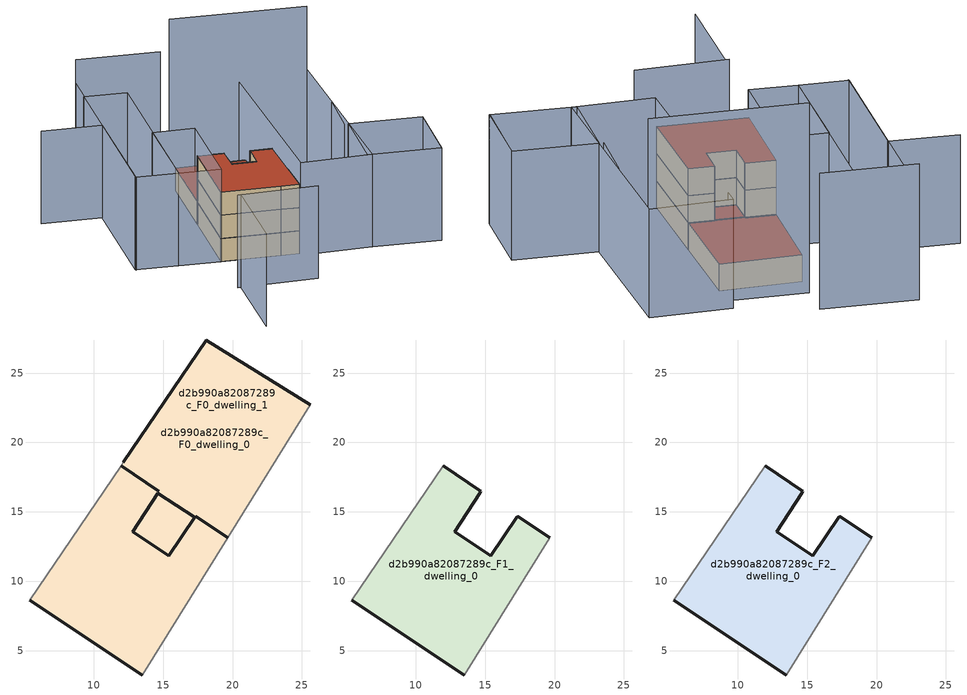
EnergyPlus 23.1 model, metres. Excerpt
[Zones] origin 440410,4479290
d2b990a82087289c_F0_dwelling_0
 floor ground (EU_floor_Construction): 13.49,3.23 19.63,13.13 17.33,14.69 17.32,14.69 17.26,14.59 17.25,14.59 15.41,11.82 12.8,13.56 14.6,16.34 14.6,16.35 14.69,16.48 11.96,18.33 5.38,8.64 11.6,4.49 z0; 14.69,16.48 14.68,16.48 11.96,18.33 z0; 19.63,13.13 25.59,22.73 18.1,27.39 12.12,18.56 11.96,18.33 14.68,16.48 14.69,16.48 14.6,16.35 17.26,14.59 17.32,14.69 z0; 19.63,13.13 17.32,14.69 17.33,14.69 z0; 15.41,11.82 17.25,14.59 17.26,14.59 14.6,16.35 14.6,16.34 12.8,13.56 z0
 wall outside (EU_wall_Construction): 17.32,14.69 17.33,14.69 19.63,13.13 / 13.49,3.23 11.6,4.49 5.38,8.64 / 11.97,18.33 14.68,16.48 14.69,16.48 / 14.6,16.35 14.6,16.34 12.8,13.56 15.41,11.82 17.25,14.59 17.26,14.59 z0:3
 wall adiabatic (EU_wall_Construction): 19.63,13.13 13.49,3.23 / 5.38,8.64 11.97,18.33 z0:3
 wall to d2b990a82087289c_F0_dwelling_1 (EU_wall_Construction): 17.26,14.59 17.32,14.69 / 14.69,16.48 14.6,16.35 z0:3
 roof outside (EU_floor_Construction): 25.59,22.73 19.63,13.13 17.32,14.69 17.26,14.59 14.6,16.35 14.69,16.48 14.68,16.48 11.96,18.33 12.12,18.56 18.1,27.39 z3; 17.26,14.59 17.25,14.59 15.41,11.82 12.8,13.56 14.6,16.34 14.6,16.35 z3; 19.63,13.13 17.33,14.69 17.32,14.69 z3
d2b990a82087289c_F0_dwelling_1
 floor ground (EU_floor_Construction): 13.49,3.23 19.63,13.13 17.33,14.69 17.32,14.69 17.26,14.59 17.25,14.59 15.41,11.82 12.8,13.56 14.6,16.34 14.6,16.35 14.69,16.48 11.96,18.33 5.38,8.64 11.6,4.49 z0; 14.69,16.48 14.68,16.48 11.96,18.33 z0; 19.63,13.13 25.59,22.73 18.1,27.39 12.12,18.56 11.96,18.33 14.68,16.48 14.69,16.48 14.6,16.35 17.26,14.59 17.32,14.69 z0; 19.63,13.13 17.32,14.69 17.33,14.69 z0; 15.41,11.82 17.25,14.59 17.26,14.59 14.6,16.35 14.6,16.34 12.8,13.56 z0
 wall outside (EU_wall_Construction): 14.69,16.48 11.97,18.33 / 12.12,18.56 18.1,27.39 25.59,22.73 / 19.63,13.13 17.32,14.69 / 17.26,14.59 14.6,16.35 z0:3
 wall adiabatic (EU_wall_Construction): 11.97,18.33 12.12,18.56 / 25.59,22.73 19.63,13.13 z0:3
 roof outside (EU_roof_Construction): 14.68,16.48 14.69,16.48 11.96,18.33 z3; 25.59,22.73 19.63,13.13 17.32,14.69 17.26,14.59 14.6,16.35 14.69,16.48 14.68,16.48 11.96,18.33 12.12,18.56 18.1,27.39 z3; 17.32,14.69 17.33,14.69 19.63,13.13 13.49,3.23 11.6,4.49 5.38,8.64 11.96,18.33 14.69,16.48 14.6,16.35 14.6,16.34 12.8,13.56 15.41,11.82 17.25,14.59 17.26,14.59 z3; 17.26,14.59 17.25,14.59 15.41,11.82 12.8,13.56 14.6,16.34 14.6,16.35 z3; 19.63,13.13 17.33,14.69 17.32,14.69 z3
d2b990a82087289c_F1_dwelling_0
 floor to d2b990a82087289c_F0_dwelling_0 (EU_floor_Construction): 13.49,3.23 19.63,13.13 17.33,14.69 17.32,14.69 17.26,14.59 17.25,14.59 15.41,11.82 12.8,13.56 14.6,16.34 14.6,16.35 14.69,16.48 11.96,18.33 5.38,8.64 11.6,4.49 z3; 14.69,16.48 14.68,16.48 11.96,18.33 z3
 wall outside (EU_wall_Construction): 13.49,3.23 11.6,4.49 5.38,8.64 / 11.97,18.33 14.68,16.48 14.69,16.48 14.6,16.35 14.6,16.34 12.8,13.56 15.41,11.82 17.25,14.59 17.26,14.59 17.32,14.69 17.33,14.69 19.63,13.13 z3:6
 wall adiabatic (EU_wall_Construction): 19.63,13.13 13.49,3.23 / 5.38,8.64 11.97,18.33 z3:6
d2b990a82087289c_F2_dwelling_0
 floor to d2b990a82087289c_F1_dwelling_0 (EU_floor_Construction): 13.49,3.23 19.63,13.13 17.33,14.69 17.32,14.69 17.26,14.59 17.25,14.59 15.41,11.82 12.8,13.56 14.6,16.34 14.6,16.35 14.69,16.48 14.68,16.48 11.96,18.33 5.38,8.64 11.6,4.49 z6
 wall outside (EU_wall_Construction): 13.49,3.23 11.6,4.49 5.38,8.64 / 11.97,18.33 14.68,16.48 14.69,16.48 14.6,16.35 14.6,16.34 12.8,13.56 15.41,11.82 17.25,14.59 17.26,14.59 17.32,14.69 17.33,14.69 19.63,13.13 z6:9
 wall adiabatic (EU_wall_Construction): 19.63,13.13 13.49,3.23 / 5.38,8.64 11.97,18.33 z6:9
 roof outside (EU_roof_Construction): 17.32,14.69 17.33,14.69 19.63,13.13 13.49,3.23 11.6,4.49 5.38,8.64 11.97,18.33 14.68,16.48 14.69,16.48 14.6,16.35 14.6,16.34 12.8,13.56 15.41,11.82 17.25,14.59 17.26,14.59 z9
shading: 0.72,1.72 9.32,-3.53 / 28.01,-6.48 33.52,1.39 / 1.03,1.52 -5.81,-8.78 / 25.65,7 29.68,12.63 / -0.24,32.51 6.02,28.27 / 6.02,28.27 -3.36,14.42 / 13.63,39.41 11.38,36.06 / 33.6,1.51 27.99,-6.64 / 27.99,-6.64 20.42,-1.44 / 20.42,-1.44 26.04,6.72 / 26.04,6.72 33.6,1.51 / 27.95,26.79 35.55,22.12 / 35.55,22.12 20.9,-1.76 / 20.9,-1.76 13.29,2.9 / 13.29,2.9 27.95,26.79 / 1.08,11.53 8.35,22.31 / 8.35,22.31 12.68,19.39 / 12.68,19.39 5.41,8.61 / 5.41,8.61 1.08,11.53 / 1.08,11.53 -3.36,14.54 / -3.36,14.54 11.1,35.81 / 11.1,35.81 15.54,32.8 / 15.54,32.8 1.08,11.53 z0:12; 33.88,20.45 19.79,29.87 z0:21; 22.24,33.52 13.63,39.41 z0:15
[Building]
EU S2 Campaign: North Axis=0; Terrain=City; Solar Distribution=FullExterior
[Site:Location]
Madrid: Latitude=40.5; Longitude=-3.5; Time Zone=1; Elevation=609
[SizingPeriod:WeatherFileDays]
AnnualSizingPeriod: Begin Month=1; Begin Day of Month=1; End Month=12; End Day of Month=31; Day of Week for Start Day=Monday; Use Weather File Daylight Saving Period=No; Use Weather File Rain and Snow Indicators=No
[MATERIAL]
EU_InternalMass_Material: Roughness=MediumRough; Thickness=0.1; Conductivity=1; Density=1800; Specific Heat=900; Thermal Absorptance=0.9; Solar Absorptance=0.7; Visible Absorptance=0.7
[MATERIAL:NOMASS] Roughness=MediumRough; Thermal Absorptance=0.9; Solar Absorptance=0.7; Visible Absorptance=0.7
Name | Thermal Resistance
EU_wall_NoMass | 0.459673
EU_roof_NoMass | 0.495815
EU_floor_NoMass | 0.788942
[CONSTRUCTION]
EU_wall_Construction: EU_wall_NoMass
EU_roof_Construction: EU_roof_NoMass
EU_floor_Construction: EU_floor_NoMass
EU_InternalMass_Construction: EU_InternalMass_Material
[ZONE] Type=1; Multiplier=1; Ceiling Height=autocalculate; Floor Area=autocalculate; Part of Total Floor Area=Yes
Name | Volume
d2b990a82087289c_F0_dwelling_0; d2b990a82087289c_F0_dwelling_1 | 634.52
d2b990a82087289c_F1_dwelling_0; d2b990a82087289c_F2_dwelling_0 | 300.157
[INTERNALMASS] Construction=EU_InternalMass_Construction
Name | Zone or ZoneList | Surface Area
d2b990a82087289c_F0_dwelling_0_EU_InternalMass | d2b990a82087289c_F0_dwelling_0 | 100.052
d2b990a82087289c_F0_dwelling_1_EU_InternalMass | d2b990a82087289c_F0_dwelling_1 | 100.948
d2b990a82087289c_F1_dwelling_0_EU_InternalMass | d2b990a82087289c_F1_dwelling_0 | 200.863
d2b990a82087289c_F2_dwelling_0_EU_InternalMass | d2b990a82087289c_F2_dwelling_0 | 200.863
[OTHEREQUIPMENT] Fuel Type=Electricity; Design Level Calculation Method=Watts/Area; Power per Zone Floor Area=1; Fraction Latent=0; Fraction Radiant=0; Fraction Lost=0; Carbon Dioxide Generation Rate=0; EndUse Subcategory=EU_Step8_InternalGains
Name | Zone or ZoneList or Space or SpaceList | Schedule
EU_Step8_InternalGain_d2b990a82087289c_F0_dwelling_0_f000 | d2b990a82087289c_F0_dwelling_0 | EU_Step8_GainSchedule_d2b990a82087289c_F0_dwelling_0_f000
EU_Step8_InternalGain_d2b990a82087289c_F0_dwelling_1_f000 | d2b990a82087289c_F0_dwelling_1 | EU_Step8_GainSchedule_d2b990a82087289c_F0_dwelling_1_f000
EU_Step8_InternalGain_d2b990a82087289c_F1_dwelling_0_f000 | d2b990a82087289c_F1_dwelling_0 | EU_Step8_GainSchedule_d2b990a82087289c_F1_dwelling_0_f000
EU_Step8_InternalGain_d2b990a82087289c_F2_dwelling_0_f000 | d2b990a82087289c_F2_dwelling_0 | EU_Step8_GainSchedule_d2b990a82087289c_F2_dwelling_0_f000
[ZONEVENTILATION:DESIGNFLOWRATE] Schedule=EU_AlwaysOn; Design Flow Rate Calculation Method=AirChanges/Hour; Air Changes per Hour=0.719161; Ventilation Type=Natural; Fan Pressure Rise=0; Fan Total Efficiency=1; Constant Term Coefficient=1; Temperature Term Coefficient=0; Velocity Term Coefficient=0; Velocity Squared Term Coefficient=0; Minimum Indoor Temperature=-100; Maximum Indoor Temperature=100; Delta Temperature=-100; Minimum Outdoor Temperature=-100; Maximum Outdoor Temperature=100; Maximum Wind Speed=40
Name | Zone or ZoneList or Space or SpaceList
EU_ConstantAir_d2b990a82087289c_F0_dwelling_0 | d2b990a82087289c_F0_dwelling_0
EU_ConstantAir_d2b990a82087289c_F0_dwelling_1 | d2b990a82087289c_F0_dwelling_1
EU_ConstantAir_d2b990a82087289c_F1_dwelling_0 | d2b990a82087289c_F1_dwelling_0
EU_ConstantAir_d2b990a82087289c_F2_dwelling_0 | d2b990a82087289c_F2_dwelling_0
[HVACTEMPLATE:THERMOSTAT] Constant Heating Setpoint=20; Constant Cooling Setpoint=50
EU_HeatOnly_d2b990a82087289c_F0_dwelling_0; EU_HeatOnly_d2b990a82087289c_F0_dwelling_1; EU_HeatOnly_d2b990a82087289c_F1_dwelling_0; EU_HeatOnly_d2b990a82087289c_F2_dwelling_0
[HVACTEMPLATE:ZONE:IDEALLOADSAIRSYSTEM] System Availability Schedule=EU_AlwaysOn; Maximum Heating Supply Air Temperature=50; Minimum Cooling Supply Air Temperature=13; Maximum Heating Supply Air Humidity Ratio=0.0156; Minimum Cooling Supply Air Humidity Ratio=0.0077; Heating Limit=NoLimit; Cooling Limit=NoLimit; Heating Availability Schedule=EU_AlwaysOn; Cooling Availability Schedule=EU_CoolingOff; Dehumidification Control Type=ConstantSensibleHeatRatio; Cooling Sensible Heat Ratio=0.7; Dehumidification Setpoint=60; Humidification Control Type=None; Humidification Setpoint=30; Outdoor Air Method=None; Outdoor Air Flow Rate per Person=0.00944; Outdoor Air Flow Rate per Zone Floor Area=0; Outdoor Air Flow Rate per Zone=0; Demand Controlled Ventilation Type=None; Outdoor Air Economizer Type=NoEconomizer; Heat Recovery Type=None; Sensible Heat Recovery Effectiveness=0.7; Latent Heat Recovery Effectiveness=0.65
Name | Template Thermostat
d2b990a82087289c_F0_dwelling_0 | EU_HeatOnly_d2b990a82087289c_F0_dwelling_0
d2b990a82087289c_F0_dwelling_1 | EU_HeatOnly_d2b990a82087289c_F0_dwelling_1
d2b990a82087289c_F1_dwelling_0 | EU_HeatOnly_d2b990a82087289c_F1_dwelling_0
d2b990a82087289c_F2_dwelling_0 | EU_HeatOnly_d2b990a82087289c_F2_dwelling_0
[SIZING:ZONE] Zone Cooling Design Supply Air Temperature Input Method=SupplyAirTemperature; Zone Cooling Design Supply Air Temperature=13; Zone Heating Design Supply Air Temperature Input Method=SupplyAirTemperature; Zone Heating Design Supply Air Temperature=50; Zone Cooling Design Supply Air Humidity Ratio=0.008; Zone Heating Design Supply Air Humidity Ratio=0.008; Cooling Design Air Flow Method=DesignDay; Cooling Design Air Flow Rate=0; Cooling Minimum Air Flow per Zone Floor Area=0.000762; Cooling Minimum Air Flow=0; Cooling Minimum Air Flow Fraction=0.2; Heating Design Air Flow Method=DesignDay; Heating Design Air Flow Rate=0; Heating Maximum Air Flow per Zone Floor Area=0.002032; Heating Maximum Air Flow=0.141576; Heating Maximum Air Flow Fraction=0.3; Account for Dedicated Outdoor Air System=No; Dedicated Outdoor Air System Control Strategy=NeutralSupplyAir; Dedicated Outdoor Air Low Setpoint Temperature for Design=autosize; Dedicated Outdoor Air High Setpoint Temperature for Design=autosize; Zone Load Sizing Method=Sensible Load Only No Latent Load; Zone Latent Cooling Design Supply Air Humidity Ratio Input Method=HumidityRatioDifference; Zone Cooling Design Supply Air Humidity Ratio Difference=0.005; Zone Latent Heating Design Supply Air Humidity Ratio Input Method=HumidityRatioDifference; Zone Humidification Design Supply Air Humidity Ratio Difference=0.005
d2b990a82087289c_F0_dwelling_0; d2b990a82087289c_F0_dwelling_1; d2b990a82087289c_F1_dwelling_0; d2b990a82087289c_F2_dwelling_0
[SCHEDULE:CONSTANT]
Name | Hourly Value
EU_AlwaysOn | 1
EU_CoolingOff | 0
[SCHEDULE:FILE] Column Number=1; Rows to Skip at Top=0; Number of Hours of Data=8760; Column Separator=Comma; Interpolate to Timestep=No; Minutes per Item=60; Adjust Schedule for Daylight Savings=Yes
Name | File
EU_Step8_GainSchedule_d2b990a82087289c_F0_dwelling_0_f000 | ../../schedules/d2b990a82087289c/d2b990a82087289c_F0_dwelling_0_f000_gain.csv
EU_Step8_GainSchedule_d2b990a82087289c_F0_dwelling_1_f000 | ../../schedules/d2b990a82087289c/d2b990a82087289c_F0_dwelling_1_f000_gain.csv
EU_Step8_GainSchedule_d2b990a82087289c_F1_dwelling_0_f000 | ../../schedules/d2b990a82087289c/d2b990a82087289c_F1_dwelling_0_f000_gain.csv
EU_Step8_GainSchedule_d2b990a82087289c_F2_dwelling_0_f000 | ../../schedules/d2b990a82087289c/d2b990a82087289c_F2_dwelling_0_f000_gain.csv
